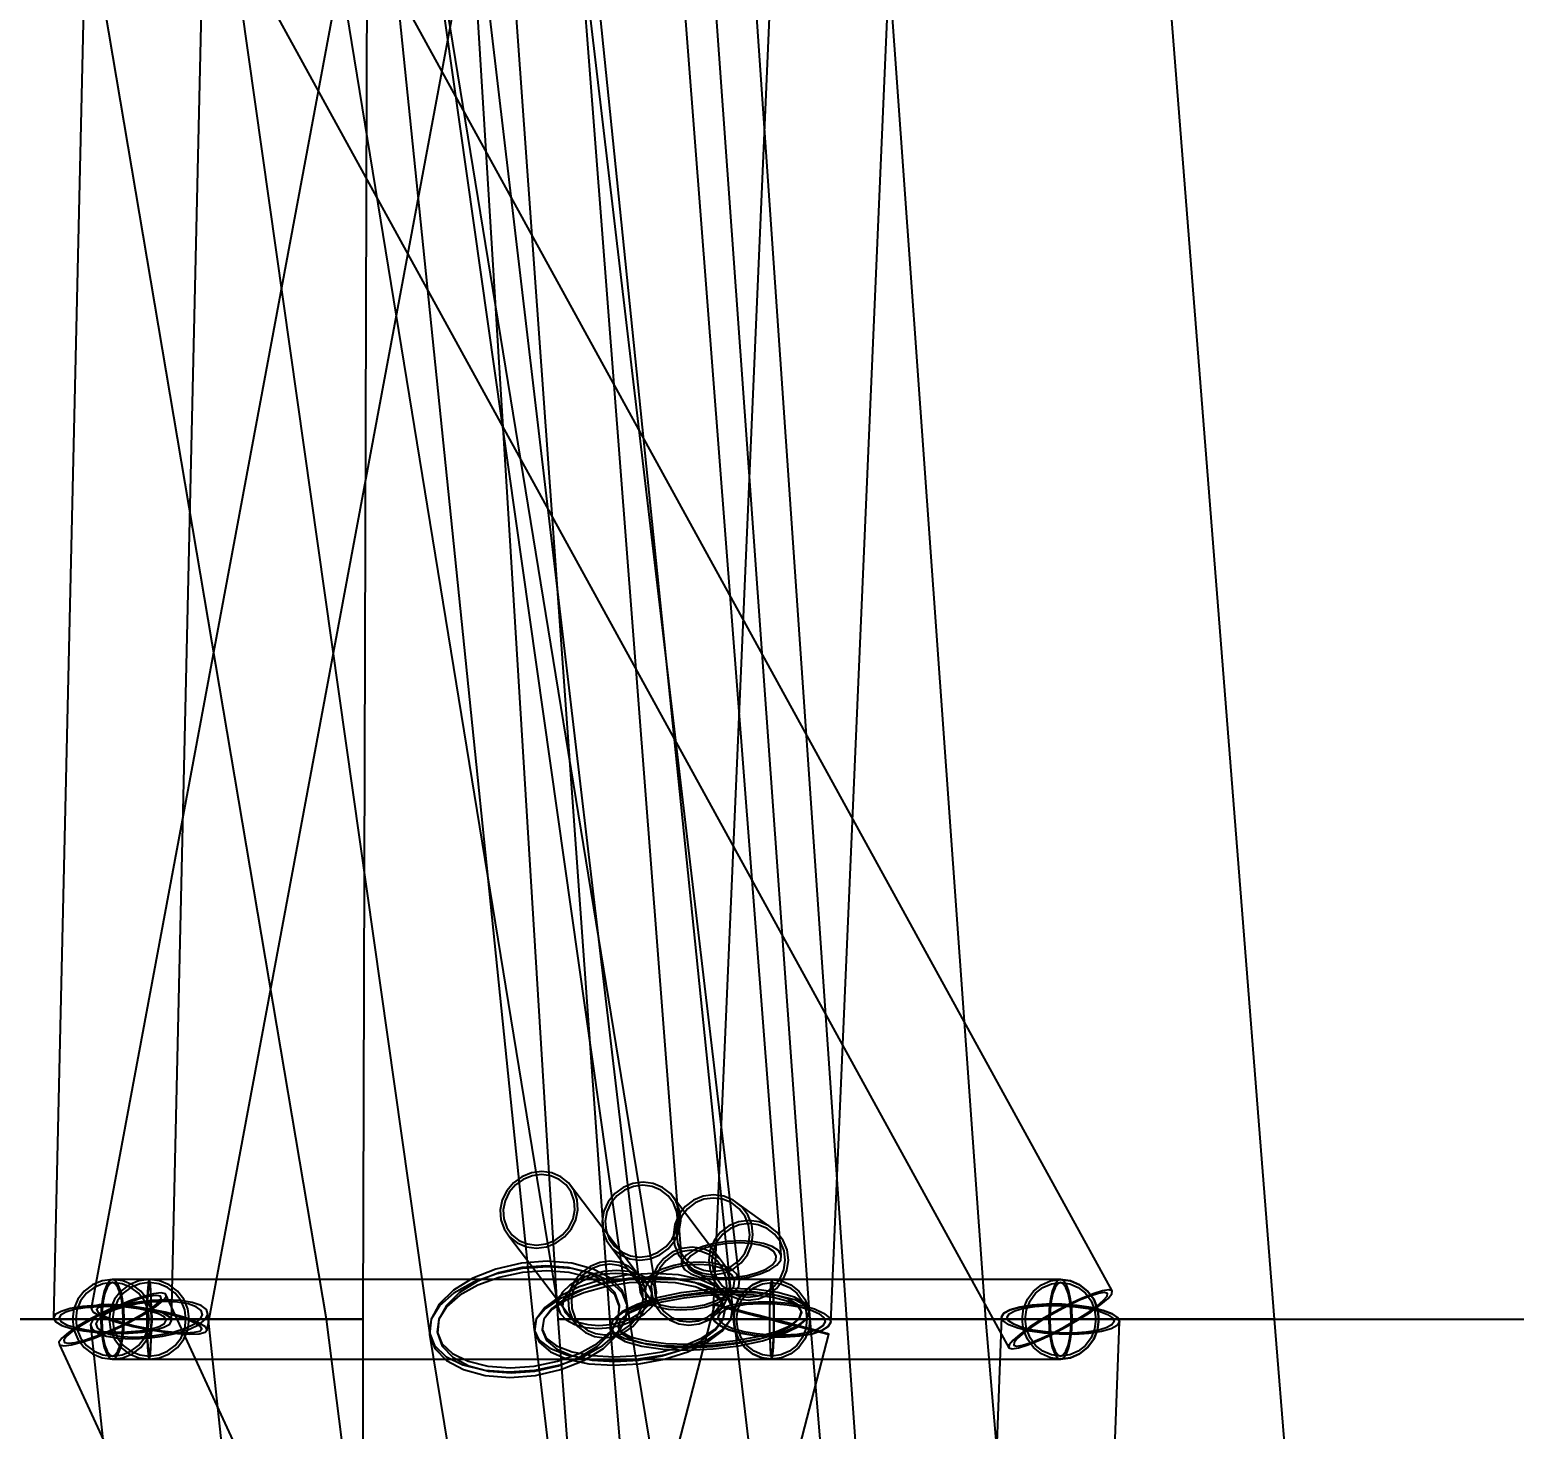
# Model space of a CAD drawing. Header units: millimetres. Extents: x -35150 to 1012618, y -518 to 497000.
# Drawn here: x 996639 to 1004184, y 11941 to 19053 of the extents above; entities that cross this region are included whole.
import ezdxf

# ---------------------------------------------------------------- set-up
doc = ezdxf.new("R2010")
doc.units = ezdxf.units.MM
doc.layers.add('D-STR-DIM', color=7, linetype='Continuous', lineweight=13)
doc.layers.add('D-STR-STRC', color=7, linetype='Continuous', lineweight=25)
doc.styles.add('OpenSansCondensed-Light', font='OpenSansCondensed-Light.ttf')
doc.styles.add('TOWER_UNICODE', font='Arial Unicode.ttf')
doc.dimstyles.new('EZDXF', dxfattribs={"dimtxt": 0.25, "dimasz": 0.175, "dimexe": 0.375, "dimexo": 0.125, "dimgap": 0.1, "dimtad": 1, "dimlfac": 100, "dimzin": 12, "dimdsep": 46, "dimtxsty": 'OpenSansCondensed-Light', "dimblk": 'ARCHTICK', "dimcen": 2.5, "dimazin": 3, "dimtfac": 0.5, "dimtmove": 2, "dimatfit": 3})

# ---------------------------------------------------------------- blocks, each defined once
blk = doc.blocks.new('_ARCHTICK')
at = {"color": 0, "linetype": 'BYBLOCK', "const_width": 0.15}
blk.add_lwpolyline([(-0.5, -0.5), (0.5, 0.5)], dxfattribs=at)

msp = doc.modelspace()

# ---------------------------------------------------------------- linework, layer by layer
at = {"layer": 'D-STR-STRC'}
for points in [[(997213.9, 25486.1), (999322.6, 12562.8), (999335.8, 12527.3), (999365.2, 12496.9), (999408.8, 12473.6), (999463.6, 12458.9), (999526, 12453.9), (999591.6, 12458.9), (999656, 12473.6), (999714.7, 12496.9), (999763.9, 12527.3), (999800.1, 12562.8), (999820.9, 12600.8), (999824.8, 12638.8), (997716.1, 25562.1)], [(998230.1, 25439.6), (999741.9, 12637.5), (999755, 12608.2), (999784.4, 12583.1), (999828, 12563.8), (999883, 12551.6), (999945.5, 12547.5), (1000011.4, 12551.6), (1000076, 12563.8), (1000135, 12583.1), (1000184.5, 12608.2), (1000220.9, 12637.5), (1000241.9, 12669), (1000245.9, 12700.4), (998734.2, 25502.5)], [(998978.8, 25384.8), (999953.3, 12774.5), (999967.9, 12750.8), (999998.6, 12730.4), (1000043.5, 12714.8), (1000099.4, 12704.9), (1000162.6, 12701.6), (1000228.7, 12704.9), (1000293.2, 12714.8), (1000351.7, 12730.4), (1000400.3, 12750.8), (1000435.6, 12774.5), (1000455.3, 12800), (1000457.9, 12825.5), (999483.4, 25435.7)], [(994743.6, 24854.7), (1001615.3, 12354.7), (1001631.5, 12349.5), (1001664.5, 12354.7), (1001712.1, 12369.7), (1001770.9, 12393.6), (1001837, 12424.8), (1001905.9, 12461.1), (1001972.9, 12500), (1002033.3, 12538.9), (1002083.2, 12575.2), (1002119, 12606.4), (1002138.4, 12630.3), (1002140, 12645.3), (995268.4, 25145.3)], [(996897.1, 24931), (998670.1, 12431), (998695.5, 12366.6), (998753.5, 12311.4), (998840.1, 12269), (998949.4, 12242.4), (999074, 12233.3), (999205.3, 12242.4), (999334.5, 12269), (999452.7, 12311.4), (999551.8, 12366.6), (999625.2, 12431), (999667.8, 12500), (999676.7, 12569), (997903.6, 25069)], [(999282.5, 25054.2), (996951.1, 12554.2), (996959.8, 12538.9), (996988.1, 12520.9), (997034, 12501.6), (997094.3, 12482.1), (997164.9, 12463.8), (997241.1, 12448), (997317.6, 12435.7), (997389.3, 12427.9), (997451.2, 12424.9), (997499.1, 12427), (997529.8, 12434.2), (997541.1, 12445.8), (999872.6, 24945.8)], [(997920.4, 24946.3), (999202.6, 12446.3), (999226.4, 12396.3), (999282.9, 12353.4), (999368.4, 12320.4), (999477.1, 12299.7), (999601.4, 12292.6), (999733, 12299.7), (999862.9, 12320.4), (999982.2, 12353.4), (1000082.8, 12396.3), (1000157.9, 12446.3), (1000202.2, 12500), (1000212.9, 12553.7), (998930.6, 25053.7)], [(997045.5, 25005.6), (996759.6, 12505.6), (996770.7, 12486.9), (996801.6, 12469.1), (996850, 12453.4), (996912.6, 12440.9), (996985.3, 12432.4), (997063.1, 12428.5), (997140.6, 12429.5), (997212.5, 12435.3), (997274.1, 12445.5), (997321, 12459.4), (997350.1, 12476.1), (997359.4, 12494.4), (997645.3, 24994.4)], [(998690.2, 24962.7), (999588.6, 12462.7), (999609.2, 12429.9), (999662.9, 12401.8), (999746.1, 12380.5), (999853.1, 12367.3), (999976.6, 12363.1), (1000108.1, 12368.3), (1000238.8, 12382.4), (1000359.7, 12404.6), (1000462.6, 12433.2), (1000540.4, 12466.4), (1000587.9, 12501.9), (1000601.9, 12537.3), (999703.4, 25037.3)], [(1000652, 25014.4), (1000110.3, 12514.4), (1000118.3, 12490.9), (1000146.2, 12468.1), (1000192, 12447.4), (1000252.7, 12430.3), (1000324.1, 12417.9), (1000401.3, 12411.2), (1000479.2, 12410.5), (1000552.3, 12415.9), (1000615.7, 12427), (1000665.1, 12443.1), (1000697.1, 12463.1), (1000709.6, 12485.6), (1001251.2, 24985.6)], [(1001604, 826.4), (999675.5, 12576.4), (999649.1, 12647.6), (999590.2, 12708.7), (999502.9, 12755.6), (999393.2, 12785.1), (999268.5, 12795.1), (999137.3, 12785.1), (999008.5, 12755.6), (998891, 12708.7), (998792.8, 12647.6), (998720.4, 12576.4), (998679, 12500), (998671.2, 12423.6), (1000599.7, 673.6)], [(1001606.9, 810.4), (1000212.2, 12560.4), (1000187.7, 12616.7), (1000130.6, 12665.1), (1000044.6, 12702.2), (999935.7, 12725.5), (999811.3, 12733.5), (999679.8, 12725.5), (999550.2, 12702.2), (999431.3, 12665.1), (999331.3, 12616.7), (999257, 12560.4), (999213.3, 12500), (999203.4, 12439.6), (1000598.1, 689.6)], [(1003097.4, 129.7), (997328.5, 12629.7), (997306.9, 12634.3), (997268.5, 12629.7), (997215.8, 12616.3), (997152.4, 12594.9), (997082.8, 12567.1), (997011.5, 12534.7), (996943.5, 12500), (996883.4, 12465.3), (996835.4, 12432.9), (996802.5, 12405.1), (996787.2, 12383.7), (996790.5, 12370.3), (1002559.4, -129.7)], [(1001578.5, 793.4), (1000601.4, 12543.4), (1000579.7, 12580.9), (1000525.1, 12612.8), (1000441.1, 12637), (1000333.6, 12651.9), (1000209.9, 12656.5), (1000078.3, 12650.4), (999947.9, 12634), (999827.5, 12608.5), (999725.4, 12575.6), (999648.4, 12537.6), (999602, 12497), (999589.1, 12456.6), (1000566.3, 706.6)], [(997461.9, -75.3), (1000700.3, 12424.7), (1000691.7, 12427.7), (1000663.9, 12435.5), (1000618.8, 12447.8), (1000559.5, 12463.6), (1000490, 12481.9), (1000415, 12501.4), (1000339.7, 12520.8), (1000269.1, 12538.8), (1000208.2, 12554.2), (1000161, 12565.9), (1000130.8, 12573.1), (1000119.6, 12575.3), (996881.2, 75.3)], [(998884.1, 25.7), (997544.4, 12525.7), (997536.7, 12549.6), (997509.3, 12570.1), (997463.9, 12585.9), (997403.7, 12595.8), (997332.7, 12599.2), (997255.8, 12595.8), (997178.3, 12585.9), (997105.4, 12570.1), (997042.1, 12549.6), (996992.6, 12525.7), (996960.5, 12500), (996947.8, 12474.3), (998287.5, -25.7)], [(1001714, -12), (1002177.4, 12488), (1002168.8, 12508.1), (1002140.4, 12527.7), (1002094, 12545.4), (1002032.9, 12560), (1001961.3, 12570.5), (1001883.9, 12576.2), (1001806.1, 12576.7), (1001733.2, 12572), (1001670.1, 12562.3), (1001621.2, 12548.5), (1001589.7, 12531.3), (1001577.9, 12512), (1001114.5, 12)]]:
    msp.add_lwpolyline(points, dxfattribs=at)
for points in [[(993981, 25000), (995972, 12500), (998147, 12500), (996031, 25000)], [(996158.6, 12500), (998333.6, 12500), (998370.4, 25000), (996320.4, 25000)], [(998552.5, 25000), (999322.5, 12500), (1001497.5, 12500), (1000602.5, 25000)], [(999926.6, 25000), (1000790.1, 12500), (1002965.1, 12500), (1001976.6, 25000)], [(999029.6, 13056.2), (999032.8, 13005.9), (999049.3, 12959), (999077.8, 12918.8), (999424.2, 12463.3), (999462.9, 12432.4), (999509.2, 12413), (999559.9, 12406.4), (999611.6, 12413), (999660.6, 12432.4), (999703.7, 12463.3), (999738, 12503.6), (999761, 12550.5), (999771.3, 12600.8), (999768.1, 12651.1), (999751.7, 12698), (999723.1, 12738.2), (999376.8, 13193.7), (999338, 13224.6), (999291.7, 13244), (999241, 13250.6), (999189.4, 13244), (999140.3, 13224.6), (999097.2, 13193.7), (999062.9, 13153.4), (999039.9, 13106.5)], [(999029.6, 13056.2), (999032.8, 13005.9), (999049.3, 12959), (999077.8, 12918.8), (999116.6, 12887.9), (999162.9, 12868.4), (999213.6, 12861.8), (999265.3, 12868.4), (999314.3, 12887.9), (999357.4, 12918.8), (999391.7, 12959), (999414.7, 13005.9), (999425, 13056.2), (999421.8, 13106.5), (999405.3, 13153.4), (999376.8, 13193.7), (999338, 13224.6), (999291.7, 13244), (999241, 13250.6), (999189.4, 13244), (999140.3, 13224.6), (999097.2, 13193.7), (999062.9, 13153.4), (999039.9, 13106.5)], [(999045.2, 13056.2), (999048.1, 13009.9), (999063.3, 12966.7), (999089.6, 12929.6), (999125.3, 12901.1), (999168, 12883.2), (999214.7, 12877.1), (999262.3, 12883.2), (999307.5, 12901.1), (999347.2, 12929.6), (999378.7, 12966.7), (999400, 13009.9), (999409.4, 13056.2), (999406.5, 13102.6), (999391.3, 13145.8), (999365, 13182.9), (999329.3, 13211.3), (999286.6, 13229.2), (999239.9, 13235.3), (999192.3, 13229.2), (999147.2, 13211.3), (999107.4, 13182.9), (999075.9, 13145.8), (999054.6, 13102.6)], [(999547.5, 12998.8), (999552.2, 12947.6), (999570.2, 12899.8), (999600.3, 12858.8), (999849.7, 12529.1), (999889.9, 12497.6), (999937.3, 12477.9), (999988.8, 12471.1), (1000040.8, 12477.9), (1000089.9, 12497.6), (1000132.6, 12529.1), (1000166.1, 12570.1), (1000188, 12617.8), (1000196.9, 12669), (1000192.2, 12720.3), (1000174.2, 12768), (1000144.1, 12809), (999894.7, 13138.7), (999854.6, 13170.2), (999807.1, 13190), (999755.6, 13196.7), (999703.6, 13190), (999654.5, 13170.2), (999611.8, 13138.7), (999578.3, 13097.7), (999556.4, 13050)], [(999547.5, 12998.8), (999552.2, 12947.6), (999570.2, 12899.8), (999600.3, 12858.8), (999640.5, 12827.4), (999687.9, 12807.6), (999739.4, 12800.9), (999791.4, 12807.6), (999840.5, 12827.4), (999883.2, 12858.8), (999916.7, 12899.8), (999938.6, 12947.6), (999947.5, 12998.8), (999942.8, 13050), (999924.8, 13097.7), (999894.7, 13138.7), (999854.6, 13170.2), (999807.1, 13190), (999755.6, 13196.7), (999703.6, 13190), (999654.5, 13170.2), (999611.8, 13138.7), (999578.3, 13097.7), (999556.4, 13050)], [(999563.2, 12998.8), (999567.6, 12951.6), (999584.2, 12907.6), (999611.9, 12869.9), (999648.9, 12840.9), (999692.6, 12822.7), (999740, 12816.5), (999788, 12822.7), (999833.2, 12840.9), (999872.5, 12869.9), (999903.4, 12907.6), (999923.6, 12951.6), (999931.8, 12998.8), (999927.4, 13046), (999910.8, 13090), (999883.1, 13127.7), (999846.1, 13156.7), (999802.4, 13174.9), (999755, 13181.1), (999707, 13174.9), (999661.8, 13156.7), (999622.5, 13127.7), (999591.7, 13090), (999571.5, 13046)], [(999909.9, 12929.6), (999916.5, 12877.1), (999936.3, 12828.2), (999968.2, 12786.3), (1000009.8, 12754), (1000189.8, 12624.5), (1000238.4, 12604.2), (1000290.7, 12597.3), (1000343.1, 12604.2), (1000392, 12624.5), (1000434.1, 12656.7), (1000466.5, 12698.7), (1000487.1, 12747.5), (1000494.3, 12800), (1000487.8, 12852.5), (1000467.9, 12901.3), (1000436.1, 12943.3), (1000394.4, 12975.5), (1000214.5, 13105.1), (1000165.9, 13125.4), (1000113.6, 13132.3), (1000061.2, 13125.4), (1000012.3, 13105.1), (999970.2, 13072.9), (999937.7, 13030.9), (999917.2, 12982.1)], [(999909.9, 12929.6), (999916.5, 12877.1), (999936.3, 12828.2), (999968.2, 12786.3), (1000009.8, 12754), (1000058.5, 12733.8), (1000110.8, 12726.9), (1000163.2, 12733.8), (1000212.1, 12754), (1000254.2, 12786.3), (1000286.6, 12828.2), (1000307.1, 12877.1), (1000314.4, 12929.6), (1000307.9, 12982.1), (1000288, 13030.9), (1000256.2, 13072.9), (1000214.5, 13105.1), (1000165.9, 13125.4), (1000113.6, 13132.3), (1000061.2, 13125.4), (1000012.3, 13105.1), (999970.2, 13072.9), (999937.7, 13030.9), (999917.2, 12982.1)], [(999925.9, 12929.6), (999931.9, 12881.3), (999950.2, 12836.2), (999979.5, 12797.5), (1000017.9, 12767.9), (1000062.7, 12749.2), (1000110.9, 12742.9), (1000159.1, 12749.2), (1000204.2, 12767.9), (1000243, 12797.5), (1000272.9, 12836.2), (1000291.8, 12881.3), (1000298.5, 12929.6), (1000292.5, 12977.9), (1000274.2, 13023), (1000244.8, 13061.6), (1000206.4, 13091.3), (1000161.6, 13110), (1000113.5, 13116.3), (1000065.2, 13110), (1000020.1, 13091.3), (999981.3, 13061.6), (999951.5, 13023), (999932.5, 12977.9)], [(1000089.9, 12800), (1000096.4, 12747.5), (1000116.2, 12698.7), (1000148.1, 12656.7), (1000189.8, 12624.5), (1000238.4, 12604.2), (1000290.7, 12597.3), (1000343.1, 12604.2), (1000392, 12624.5), (1000434.1, 12656.7), (1000466.5, 12698.7), (1000487.1, 12747.5), (1000494.3, 12800), (1000487.8, 12852.5), (1000467.9, 12901.3), (1000436.1, 12943.3), (1000394.4, 12975.5), (1000345.8, 12995.8), (1000293.5, 13002.7), (1000241.1, 12995.8), (1000192.2, 12975.5), (1000150.1, 12943.3), (1000117.6, 12901.3), (1000097.1, 12852.5)], [(1000105.8, 12800), (1000111.8, 12751.7), (1000130.1, 12706.6), (1000159.4, 12668), (1000197.8, 12638.3), (1000242.6, 12619.6), (1000290.8, 12613.3), (1000339.1, 12619.6), (1000384.1, 12638.3), (1000422.9, 12668), (1000452.8, 12706.6), (1000471.7, 12751.7), (1000478.4, 12800), (1000472.4, 12848.3), (1000454.1, 12893.4), (1000424.7, 12932), (1000386.3, 12961.7), (1000341.5, 12980.4), (1000293.4, 12986.7), (1000245.1, 12980.4), (1000200, 12961.7), (1000161.2, 12932), (1000131.4, 12893.4), (1000112.5, 12848.3)], [(999796.9, 12669), (999801.6, 12617.8), (999819.6, 12570.1), (999849.7, 12529.1), (999889.9, 12497.6), (999937.3, 12477.9), (999988.8, 12471.1), (1000040.8, 12477.9), (1000089.9, 12497.6), (1000132.6, 12529.1), (1000166.1, 12570.1), (1000188, 12617.8), (1000196.9, 12669), (1000192.2, 12720.3), (1000174.2, 12768), (1000144.1, 12809), (1000104, 12840.4), (1000056.5, 12860.2), (1000005, 12866.9), (999953, 12860.2), (999903.9, 12840.4), (999861.2, 12809), (999827.7, 12768), (999805.8, 12720.3)], [(999812.6, 12669), (999817, 12621.9), (999833.6, 12577.9), (999861.3, 12540.1), (999898.3, 12511.1), (999942, 12492.9), (999989.4, 12486.7), (1000037.4, 12492.9), (1000082.6, 12511.1), (1000121.9, 12540.1), (1000152.8, 12577.9), (1000173, 12621.9), (1000181.2, 12669), (1000176.8, 12716.2), (1000160.2, 12760.2), (1000132.5, 12798), (1000095.5, 12826.9), (1000051.8, 12845.2), (1000004.4, 12851.4), (999956.4, 12845.2), (999911.2, 12826.9), (999871.9, 12798), (999841.1, 12760.2), (999820.9, 12716.2)], [(999956, 12800), (999953.3, 12774.5), (999967.9, 12750.8), (999998.6, 12730.4), (1000043.5, 12714.8), (1000099.4, 12704.9), (1000162.6, 12701.6), (1000228.7, 12704.9), (1000293.2, 12714.8), (1000351.7, 12730.4), (1000400.3, 12750.8), (1000435.6, 12774.5), (1000455.3, 12800), (1000457.9, 12825.5), (1000443.4, 12849.2), (1000412.6, 12869.6), (1000367.8, 12885.2), (1000311.8, 12895.1), (1000248.7, 12898.4), (1000182.6, 12895.1), (1000118.1, 12885.2), (1000059.5, 12869.6), (1000010.9, 12849.2), (999975.6, 12825.5)], [(999980.5, 12800), (999978.2, 12777), (999991.3, 12755.6), (1000019, 12737.3), (1000059.5, 12723.2), (1000109.9, 12714.3), (1000166.8, 12711.3), (1000226.4, 12714.3), (1000284.6, 12723.2), (1000337.3, 12737.3), (1000381.2, 12755.6), (1000413, 12777), (1000430.7, 12800), (1000433.1, 12823), (1000420, 12844.4), (1000392.2, 12862.7), (1000351.8, 12876.8), (1000301.4, 12885.7), (1000244.5, 12888.7), (1000184.9, 12885.7), (1000126.7, 12876.8), (1000073.9, 12862.7), (1000030.1, 12844.4), (999998.3, 12823)], [(998679, 12500), (998670.1, 12431), (998695.5, 12366.6), (998753.5, 12311.4), (998840.1, 12269), (998949.4, 12242.4), (999074, 12233.3), (999205.3, 12242.4), (999334.5, 12269), (999452.7, 12311.4), (999551.8, 12366.6), (999625.2, 12431), (999667.8, 12500), (999676.7, 12569), (999651.2, 12633.4), (999593.3, 12688.6), (999506.7, 12731), (999397.4, 12757.6), (999272.8, 12766.7), (999141.4, 12757.6), (999012.3, 12731), (998894.1, 12688.6), (998794.9, 12633.4), (998721.6, 12569)], [(998679, 12500), (998671.2, 12423.6), (998697.7, 12352.4), (998756.6, 12291.3), (998843.9, 12244.4), (998953.6, 12214.9), (999078.3, 12204.9), (999209.5, 12214.9), (999338.2, 12244.4), (999455.7, 12291.3), (999554, 12352.4), (999626.3, 12423.6), (999667.8, 12500), (999675.5, 12576.4), (999649.1, 12647.6), (999590.2, 12708.7), (999502.9, 12755.6), (999393.2, 12785.1), (999268.5, 12795.1), (999137.3, 12785.1), (999008.5, 12755.6), (998891, 12708.7), (998792.8, 12647.6), (998720.4, 12576.4)], [(998717.9, 12500), (998710.8, 12429.6), (998735.2, 12364), (998789.4, 12307.7), (998869.8, 12264.5), (998970.9, 12237.4), (999085.8, 12228.1), (999206.7, 12237.4), (999325.3, 12264.5), (999433.5, 12307.7), (999524, 12364), (999590.7, 12429.6), (999628.8, 12500), (999636, 12570.4), (999611.6, 12636), (999557.4, 12692.3), (999477, 12735.5), (999375.9, 12762.6), (999261, 12771.9), (999140.1, 12762.6), (999021.5, 12735.5), (998913.3, 12692.3), (998822.7, 12636), (998756.1, 12570.4)], [(999375.9, 12600.8), (999379.1, 12550.5), (999395.6, 12503.6), (999424.2, 12463.3), (999462.9, 12432.4), (999509.2, 12413), (999559.9, 12406.4), (999611.6, 12413), (999660.6, 12432.4), (999703.7, 12463.3), (999738, 12503.6), (999761, 12550.5), (999771.3, 12600.8), (999768.1, 12651.1), (999751.7, 12698), (999723.1, 12738.2), (999684.3, 12769.1), (999638, 12788.6), (999587.3, 12795.2), (999535.7, 12788.6), (999486.6, 12769.1), (999443.5, 12738.2), (999409.3, 12698), (999386.2, 12651.1)], [(999391.5, 12600.8), (999394.4, 12554.4), (999409.6, 12511.2), (999435.9, 12474.1), (999471.6, 12445.7), (999514.3, 12427.8), (999561, 12421.7), (999608.6, 12427.8), (999653.8, 12445.7), (999693.5, 12474.1), (999725, 12511.2), (999746.3, 12554.4), (999755.7, 12600.8), (999752.8, 12647.1), (999737.6, 12690.3), (999711.3, 12727.4), (999675.6, 12755.9), (999632.9, 12773.8), (999586.2, 12779.9), (999538.7, 12773.8), (999493.5, 12755.9), (999453.7, 12727.4), (999422.2, 12690.3), (999401, 12647.1)], [(999746, 12669), (999741.9, 12637.5), (999755, 12608.2), (999784.4, 12583.1), (999828, 12563.8), (999883, 12551.6), (999945.5, 12547.5), (1000011.4, 12551.6), (1000076, 12563.8), (1000135, 12583.1), (1000184.5, 12608.2), (1000220.9, 12637.5), (1000241.9, 12669), (1000245.9, 12700.4), (1000232.8, 12729.7), (1000203.4, 12754.9), (1000159.8, 12774.2), (1000104.8, 12786.3), (1000042.3, 12790.4), (999976.5, 12786.3), (999911.8, 12774.2), (999852.8, 12754.9), (999803.4, 12729.7), (999766.9, 12700.4)], [(999770.4, 12669), (999766.7, 12640.6), (999778.5, 12614.2), (999805, 12591.5), (999844.4, 12574.1), (999893.9, 12563.2), (999950.3, 12559.5), (1000009.6, 12563.2), (1000067.9, 12574.1), (1000121.1, 12591.5), (1000165.7, 12614.2), (1000198.6, 12640.6), (1000217.5, 12669), (1000221.1, 12697.3), (1000209.3, 12723.7), (1000182.8, 12746.4), (1000143.5, 12763.8), (1000093.9, 12774.8), (1000037.5, 12778.5), (999978.2, 12774.8), (999919.9, 12763.8), (999866.7, 12746.4), (999822.1, 12723.7), (999789.3, 12697.3)], [(996856.7, 12500), (996863.6, 12447.4), (996883.8, 12398.4), (996916.1, 12356.3), (996958.1, 12324), (997007, 12303.7), (997059.5, 12296.8), (997246.1, 12296.8), (997298.6, 12303.7), (997347.5, 12324), (997389.5, 12356.3), (997421.8, 12398.4), (997442, 12447.4), (997448.9, 12500), (997442, 12552.6), (997421.8, 12601.6), (997389.5, 12643.7), (997347.5, 12676), (997298.6, 12696.3), (997246.1, 12703.2), (997059.5, 12703.2), (997007, 12696.3), (996958.1, 12676), (996916.1, 12643.7), (996883.8, 12601.6), (996863.6, 12552.6)], [(996856.7, 12500), (996863.6, 12447.4), (996883.8, 12398.4), (996916.1, 12356.3), (996958.1, 12324), (997007, 12303.7), (997059.5, 12296.8), (997112, 12303.7), (997160.9, 12324), (997202.9, 12356.3), (997235.2, 12398.4), (997255.4, 12447.4), (997262.4, 12500), (997255.4, 12552.6), (997235.2, 12601.6), (997202.9, 12643.7), (997160.9, 12676), (997112, 12696.3), (997059.5, 12703.2), (997007, 12696.3), (996958.1, 12676), (996916.1, 12643.7), (996883.8, 12601.6), (996863.6, 12552.6)], [(996872.6, 12500), (996879, 12451.5), (996897.7, 12406.4), (996927.4, 12367.6), (996966.1, 12337.9), (997011.1, 12319.2), (997059.5, 12312.8), (997107.9, 12319.2), (997152.9, 12337.9), (997191.7, 12367.6), (997221.4, 12406.4), (997240, 12451.5), (997246.4, 12500), (997240, 12548.5), (997221.4, 12593.6), (997191.7, 12632.4), (997152.9, 12662.1), (997107.9, 12680.8), (997059.5, 12687.2), (997011.1, 12680.8), (996966.1, 12662.1), (996927.4, 12632.4), (996897.7, 12593.6), (996879, 12548.5)], [(997000.3, 12500), (997002.3, 12447.4), (997008.2, 12398.4), (997017.6, 12356.3), (997029.9, 12324), (997044.2, 12303.7), (997059.5, 12296.8), (1001877.6, 12296.8), (1001893, 12303.7), (1001907.2, 12324), (1001919.5, 12356.3), (1001928.9, 12398.4), (1001934.8, 12447.4), (1001936.8, 12500), (1001934.8, 12552.6), (1001928.9, 12601.6), (1001919.5, 12643.7), (1001907.2, 12676), (1001893, 12696.3), (1001877.6, 12703.2), (997059.5, 12703.2), (997044.2, 12696.3), (997029.9, 12676), (997017.6, 12643.7), (997008.2, 12601.6), (997002.3, 12552.6)], [(997000.3, 12500), (997002.3, 12447.4), (997008.2, 12398.4), (997017.6, 12356.3), (997029.9, 12324), (997044.2, 12303.7), (997059.5, 12296.8), (997074.8, 12303.7), (997089.1, 12324), (997101.4, 12356.3), (997110.8, 12398.4), (997116.7, 12447.4), (997118.7, 12500), (997116.7, 12552.6), (997110.8, 12601.6), (997101.4, 12643.7), (997089.1, 12676), (997074.8, 12696.3), (997059.5, 12703.2), (997044.2, 12696.3), (997029.9, 12676), (997017.6, 12643.7), (997008.2, 12601.6), (997002.3, 12552.6)], [(997005, 12500), (997006.8, 12451.5), (997012.3, 12406.4), (997020.9, 12367.6), (997032.2, 12337.9), (997045.4, 12319.2), (997059.5, 12312.8), (997073.6, 12319.2), (997086.8, 12337.9), (997098.1, 12367.6), (997106.8, 12406.4), (997112.2, 12451.5), (997114.1, 12500), (997112.2, 12548.5), (997106.8, 12593.6), (997098.1, 12632.4), (997086.8, 12662.1), (997073.6, 12680.8), (997059.5, 12687.2), (997045.4, 12680.8), (997032.2, 12662.1), (997020.9, 12632.4), (997012.3, 12593.6), (997006.8, 12548.5)], [(997043.2, 12500), (997050.1, 12447.4), (997070.4, 12398.4), (997102.6, 12356.3), (997144.7, 12324), (997193.6, 12303.7), (997246.1, 12296.8), (997298.6, 12303.7), (997347.5, 12324), (997389.5, 12356.3), (997421.8, 12398.4), (997442, 12447.4), (997448.9, 12500), (997442, 12552.6), (997421.8, 12601.6), (997389.5, 12643.7), (997347.5, 12676), (997298.6, 12696.3), (997246.1, 12703.2), (997193.6, 12696.3), (997144.7, 12676), (997102.6, 12643.7), (997070.4, 12601.6), (997050.1, 12552.6)], [(997059.2, 12500), (997065.6, 12451.5), (997084.2, 12406.4), (997113.9, 12367.6), (997152.6, 12337.9), (997197.7, 12319.2), (997246.1, 12312.8), (997294.4, 12319.2), (997339.5, 12337.9), (997378.2, 12367.6), (997407.9, 12406.4), (997426.6, 12451.5), (997433, 12500), (997426.6, 12548.5), (997407.9, 12593.6), (997378.2, 12632.4), (997339.5, 12662.1), (997294.4, 12680.8), (997246.1, 12687.2), (997197.7, 12680.8), (997152.6, 12662.1), (997113.9, 12632.4), (997084.2, 12593.6), (997065.6, 12548.5)], [(997234.1, 12500), (997234.5, 12447.4), (997235.7, 12398.4), (997237.6, 12356.3), (997240.1, 12324), (997243, 12303.7), (997246.1, 12296.8), (1000410, 12296.8), (1000413.1, 12303.7), (1000415.9, 12324), (1000418.4, 12356.3), (1000420.3, 12398.4), (1000421.5, 12447.4), (1000421.9, 12500), (1000421.5, 12552.6), (1000420.3, 12601.6), (1000418.4, 12643.7), (1000415.9, 12676), (1000413.1, 12696.3), (1000410, 12703.2), (997246.1, 12703.2), (997243, 12696.3), (997240.1, 12676), (997237.6, 12643.7), (997235.7, 12601.6), (997234.5, 12552.6)], [(997234.1, 12500), (997234.5, 12447.4), (997235.7, 12398.4), (997237.6, 12356.3), (997240.1, 12324), (997243, 12303.7), (997246.1, 12296.8), (997249.2, 12303.7), (997252.1, 12324), (997254.5, 12356.3), (997256.4, 12398.4), (997257.6, 12447.4), (997258, 12500), (997257.6, 12552.6), (997256.4, 12601.6), (997254.5, 12643.7), (997252.1, 12676), (997249.2, 12696.3), (997246.1, 12703.2), (997243, 12696.3), (997240.1, 12676), (997237.6, 12643.7), (997235.7, 12601.6), (997234.5, 12552.6)], [(997235.1, 12500), (997235.4, 12451.5), (997236.5, 12406.4), (997238.3, 12367.6), (997240.6, 12337.9), (997243.2, 12319.2), (997246.1, 12312.8), (997248.9, 12319.2), (997251.6, 12337.9), (997253.9, 12367.6), (997255.6, 12406.4), (997256.7, 12451.5), (997257.1, 12500), (997256.7, 12548.5), (997255.6, 12593.6), (997253.9, 12632.4), (997251.6, 12662.1), (997248.9, 12680.8), (997246.1, 12687.2), (997243.2, 12680.8), (997240.6, 12662.1), (997238.3, 12632.4), (997236.5, 12593.6), (997235.4, 12548.5)], [(998717.9, 12500), (998709.7, 12436.4), (998733.2, 12377.1), (998786.6, 12326.3), (998866.3, 12287.2), (998967, 12262.7), (999081.8, 12254.3), (999202.8, 12262.7), (999321.8, 12287.2), (999430.7, 12326.3), (999522, 12377.1), (999589.6, 12436.4), (999628.8, 12500), (999637, 12563.6), (999613.6, 12622.9), (999560.2, 12673.7), (999480.4, 12712.8), (999379.7, 12737.3), (999265, 12745.7), (999144, 12737.3), (999025, 12712.8), (998916.1, 12673.7), (998824.7, 12622.9), (998757.1, 12563.6)], [(999213.3, 12500), (999202.6, 12446.3), (999226.4, 12396.3), (999282.9, 12353.4), (999368.4, 12320.4), (999477.1, 12299.7), (999601.4, 12292.6), (999733, 12299.7), (999862.9, 12320.4), (999982.2, 12353.4), (1000082.8, 12396.3), (1000157.9, 12446.3), (1000202.2, 12500), (1000212.9, 12553.7), (1000189.2, 12603.7), (1000132.6, 12646.6), (1000047.1, 12679.6), (999938.5, 12700.3), (999814.2, 12707.4), (999682.6, 12700.3), (999552.7, 12679.6), (999433.4, 12646.6), (999332.8, 12603.7), (999257.7, 12553.7)], [(999213.3, 12500), (999203.4, 12439.6), (999227.8, 12383.3), (999285, 12334.9), (999370.9, 12297.8), (999479.8, 12274.5), (999604.3, 12266.5), (999735.8, 12274.5), (999865.4, 12297.8), (999984.2, 12334.9), (1000084.2, 12383.3), (1000158.6, 12439.6), (1000202.2, 12500), (1000212.2, 12560.4), (1000187.7, 12616.7), (1000130.6, 12665.1), (1000044.6, 12702.2), (999935.7, 12725.5), (999811.3, 12733.5), (999679.8, 12725.5), (999550.2, 12702.2), (999431.3, 12665.1), (999331.3, 12616.7), (999257, 12560.4)], [(999252.3, 12500), (999242.4, 12450.5), (999264.3, 12404.5), (999316.4, 12364.9), (999395.2, 12334.5), (999495.2, 12315.4), (999609.8, 12308.9), (999731, 12315.4), (999850.7, 12334.5), (999960.6, 12364.9), (1000053.3, 12404.5), (1000122.4, 12450.5), (1000163.3, 12500), (1000173.1, 12549.4), (1000151.3, 12595.5), (1000099.2, 12635.1), (1000020.4, 12665.5), (999920.3, 12684.6), (999805.8, 12691.1), (999684.5, 12684.6), (999564.9, 12665.5), (999455, 12635.1), (999362.3, 12595.5), (999293.1, 12549.4)], [(999252.3, 12500), (999243.1, 12444.3), (999265.6, 12392.5), (999318.3, 12347.9), (999397.5, 12313.7), (999497.8, 12292.2), (999612.4, 12284.9), (999733.6, 12292.2), (999853, 12313.7), (999962.5, 12347.9), (1000054.6, 12392.5), (1000123.1, 12444.3), (1000163.3, 12500), (1000172.5, 12555.7), (1000149.9, 12607.5), (1000097.3, 12652.1), (1000018.1, 12686.3), (999917.8, 12707.8), (999803.1, 12715.1), (999682, 12707.8), (999562.6, 12686.3), (999453.1, 12652.1), (999361, 12607.5), (999292.5, 12555.7)], [(999326.5, 12600.8), (999322.6, 12562.8), (999335.8, 12527.3), (999365.2, 12496.9), (999408.8, 12473.6), (999463.6, 12458.9), (999526, 12453.9), (999591.6, 12458.9), (999656, 12473.6), (999714.7, 12496.9), (999763.9, 12527.3), (999800.1, 12562.8), (999820.9, 12600.8), (999824.8, 12638.8), (999811.6, 12674.2), (999782.2, 12704.6), (999738.6, 12728), (999683.7, 12742.7), (999621.4, 12747.7), (999555.8, 12742.7), (999491.4, 12728), (999432.6, 12704.6), (999383.5, 12674.2), (999347.3, 12638.8)], [(999350.8, 12600.8), (999347.3, 12566.5), (999359.2, 12534.6), (999385.7, 12507.1), (999425, 12486.1), (999474.5, 12472.9), (999530.7, 12468.3), (999589.8, 12472.9), (999647.9, 12486.1), (999700.8, 12507.1), (999745.2, 12534.6), (999777.8, 12566.5), (999796.5, 12600.8), (999800.1, 12635), (999788.2, 12667), (999761.7, 12694.4), (999722.3, 12715.5), (999672.9, 12728.7), (999616.7, 12733.2), (999557.5, 12728.7), (999499.5, 12715.5), (999446.5, 12694.4), (999402.2, 12667), (999369.6, 12635)], [(1000215.6, 12500), (1000222.2, 12447.4), (1000241.6, 12398.4), (1000272.5, 12356.3), (1000312.8, 12324), (1000359.6, 12303.7), (1000410, 12296.8), (1001877.6, 12296.8), (1001927.9, 12303.7), (1001974.8, 12324), (1002015.1, 12356.3), (1002046, 12398.4), (1002065.4, 12447.4), (1002072, 12500), (1002065.4, 12552.6), (1002046, 12601.6), (1002015.1, 12643.7), (1001974.8, 12676), (1001927.9, 12696.3), (1001877.6, 12703.2), (1000410, 12703.2), (1000359.6, 12696.3), (1000312.8, 12676), (1000272.5, 12643.7), (1000241.6, 12601.6), (1000222.2, 12552.6)], [(1000604.3, 12500), (1000597.7, 12447.4), (1000578.3, 12398.4), (1000547.4, 12356.3), (1000507.1, 12324), (1000460.3, 12303.7), (1000410, 12296.8), (1000359.6, 12303.7), (1000312.8, 12324), (1000272.5, 12356.3), (1000241.6, 12398.4), (1000222.2, 12447.4), (1000215.6, 12500), (1000222.2, 12552.6), (1000241.6, 12601.6), (1000272.5, 12643.7), (1000312.8, 12676), (1000359.6, 12696.3), (1000410, 12703.2), (1000460.3, 12696.3), (1000507.1, 12676), (1000547.4, 12643.7), (1000578.3, 12601.6), (1000597.7, 12552.6)], [(1000589, 12500), (1000582.9, 12451.5), (1000565, 12406.4), (1000536.6, 12367.6), (1000499.5, 12337.9), (1000456.3, 12319.2), (1000410, 12312.8), (1000363.6, 12319.2), (1000320.4, 12337.9), (1000283.3, 12367.6), (1000254.9, 12406.4), (1000237, 12451.5), (1000230.9, 12500), (1000237, 12548.5), (1000254.9, 12593.6), (1000283.3, 12632.4), (1000320.4, 12662.1), (1000363.6, 12680.8), (1000410, 12687.2), (1000456.3, 12680.8), (1000499.5, 12662.1), (1000536.6, 12632.4), (1000565, 12593.6), (1000582.9, 12548.5)], [(1000398, 12500), (1000398.4, 12447.4), (1000399.6, 12398.4), (1000401.5, 12356.3), (1000404, 12324), (1000406.9, 12303.7), (1000410, 12296.8), (1000413.1, 12303.7), (1000415.9, 12324), (1000418.4, 12356.3), (1000420.3, 12398.4), (1000421.5, 12447.4), (1000421.9, 12500), (1000421.5, 12552.6), (1000420.3, 12601.6), (1000418.4, 12643.7), (1000415.9, 12676), (1000413.1, 12696.3), (1000410, 12703.2), (1000406.9, 12696.3), (1000404, 12676), (1000401.5, 12643.7), (1000399.6, 12601.6), (1000398.4, 12552.6)], [(1000398.9, 12500), (1000399.3, 12451.5), (1000400.4, 12406.4), (1000402.2, 12367.6), (1000404.4, 12337.9), (1000407.1, 12319.2), (1000410, 12312.8), (1000412.8, 12319.2), (1000415.5, 12337.9), (1000417.7, 12367.6), (1000419.5, 12406.4), (1000420.6, 12451.5), (1000421, 12500), (1000420.6, 12548.5), (1000419.5, 12593.6), (1000417.7, 12632.4), (1000415.5, 12662.1), (1000412.8, 12680.8), (1000410, 12687.2), (1000407.1, 12680.8), (1000404.4, 12662.1), (1000402.2, 12632.4), (1000400.4, 12593.6), (1000399.3, 12548.5)], [(1002072, 12500), (1002065.4, 12447.4), (1002046, 12398.4), (1002015.1, 12356.3), (1001974.8, 12324), (1001927.9, 12303.7), (1001877.6, 12296.8), (1001827.3, 12303.7), (1001780.4, 12324), (1001740.2, 12356.3), (1001709.3, 12398.4), (1001689.9, 12447.4), (1001683.2, 12500), (1001689.9, 12552.6), (1001709.3, 12601.6), (1001740.2, 12643.7), (1001780.4, 12676), (1001827.3, 12696.3), (1001877.6, 12703.2), (1001927.9, 12696.3), (1001974.8, 12676), (1002015.1, 12643.7), (1002046, 12601.6), (1002065.4, 12552.6)], [(1002056.7, 12500), (1002050.6, 12451.5), (1002032.7, 12406.4), (1002004.3, 12367.6), (1001967.2, 12337.9), (1001924, 12319.2), (1001877.6, 12312.8), (1001831.3, 12319.2), (1001788.1, 12337.9), (1001751, 12367.6), (1001722.5, 12406.4), (1001704.7, 12451.5), (1001698.6, 12500), (1001704.7, 12548.5), (1001722.5, 12593.6), (1001751, 12632.4), (1001788.1, 12662.1), (1001831.3, 12680.8), (1001877.6, 12687.2), (1001924, 12680.8), (1001967.2, 12662.1), (1002004.3, 12632.4), (1002032.7, 12593.6), (1002050.6, 12548.5)], [(1001818.4, 12500), (1001820.4, 12447.4), (1001826.4, 12398.4), (1001835.8, 12356.3), (1001848, 12324), (1001862.3, 12303.7), (1001877.6, 12296.8), (1001893, 12303.7), (1001907.2, 12324), (1001919.5, 12356.3), (1001928.9, 12398.4), (1001934.8, 12447.4), (1001936.8, 12500), (1001934.8, 12552.6), (1001928.9, 12601.6), (1001919.5, 12643.7), (1001907.2, 12676), (1001893, 12696.3), (1001877.6, 12703.2), (1001862.3, 12696.3), (1001848, 12676), (1001835.8, 12643.7), (1001826.4, 12601.6), (1001820.4, 12552.6)], [(1001823.1, 12500), (1001824.9, 12451.5), (1001830.4, 12406.4), (1001839.1, 12367.6), (1001850.4, 12337.9), (1001863.5, 12319.2), (1001877.6, 12312.8), (1001891.7, 12319.2), (1001904.9, 12337.9), (1001916.2, 12367.6), (1001924.9, 12406.4), (1001930.3, 12451.5), (1001932.2, 12500), (1001930.3, 12548.5), (1001924.9, 12593.6), (1001916.2, 12632.4), (1001904.9, 12662.1), (1001891.7, 12680.8), (1001877.6, 12687.2), (1001863.5, 12680.8), (1001850.4, 12662.1), (1001839.1, 12632.4), (1001830.4, 12593.6), (1001824.9, 12548.5)], [(996943.5, 12500), (996883.4, 12465.3), (996835.4, 12432.9), (996802.5, 12405.1), (996787.2, 12383.7), (996790.5, 12370.3), (996812.1, 12365.7), (996850.5, 12370.3), (996903.2, 12383.7), (996966.6, 12405.1), (997036.3, 12432.9), (997107.5, 12465.3), (997175.5, 12500), (997235.6, 12534.7), (997283.7, 12567.1), (997316.5, 12594.9), (997331.8, 12616.3), (997328.5, 12629.7), (997306.9, 12634.3), (997268.5, 12629.7), (997215.8, 12616.3), (997152.4, 12594.9), (997082.8, 12567.1), (997011.5, 12534.7)], [(996954.4, 12500), (996899.9, 12468.5), (996856.3, 12439.1), (996826.5, 12413.9), (996812.7, 12394.6), (996815.6, 12382.4), (996835.2, 12378.3), (996870, 12382.4), (996917.8, 12394.6), (996975.2, 12413.9), (997038.4, 12439.1), (997103, 12468.5), (997164.7, 12500), (997219.2, 12531.5), (997262.7, 12560.9), (997292.5, 12586.1), (997306.4, 12605.4), (997303.4, 12617.6), (997283.8, 12621.7), (997249, 12617.6), (997201.2, 12605.4), (997143.8, 12586.1), (997080.6, 12560.9), (997016, 12531.5)], [(1000444.4, 12619.5), (1000337.4, 12632.7), (1000213.9, 12636.9), (1000082.4, 12631.7), (999951.7, 12617.6), (999830.8, 12595.4), (999727.9, 12566.8), (999650, 12533.6), (999602.5, 12498.1), (999588.6, 12462.7), (999609.2, 12429.9), (999662.9, 12401.8), (999746.1, 12380.5), (999853.1, 12367.3), (999976.6, 12363.1), (1000108.1, 12368.3), (1000238.8, 12382.4), (1000359.7, 12404.6), (1000462.6, 12433.2), (1000540.4, 12466.4), (1000587.9, 12501.9), (1000601.9, 12537.3), (1000581.3, 12570.1), (1000527.5, 12598.2)], [(1000441.1, 12637), (1000333.6, 12651.9), (1000209.9, 12656.5), (1000078.3, 12650.4), (999947.9, 12634), (999827.5, 12608.5), (999725.4, 12575.6), (999648.4, 12537.6), (999602, 12497), (999589.1, 12456.6), (999610.7, 12419.1), (999665.4, 12387.2), (999749.3, 12363), (999856.9, 12348.1), (999980.6, 12343.5), (1000112.2, 12349.6), (1000242.6, 12366), (1000363, 12391.5), (1000465.1, 12424.4), (1000542, 12462.4), (1000588.5, 12503), (1000601.4, 12543.4), (1000579.7, 12580.9), (1000525.1, 12612.8)], [(1000416.9, 12610.1), (1000318.3, 12622.3), (1000204.6, 12626.1), (1000083.4, 12621.4), (999963, 12608.3), (999851.6, 12587.9), (999756.8, 12561.5), (999685.1, 12530.9), (999641.3, 12498.2), (999628.5, 12465.6), (999647.5, 12435.4), (999697, 12409.6), (999773.6, 12389.9), (999872.1, 12377.7), (999985.9, 12373.9), (1000107.1, 12378.6), (1000227.5, 12391.7), (1000338.9, 12412.1), (1000433.6, 12438.5), (1000505.4, 12469.1), (1000549.1, 12501.8), (1000562, 12534.4), (1000543, 12564.6), (1000493.5, 12590.4)], [(1000413.9, 12626.2), (1000314.8, 12640), (1000200.8, 12644.2), (1000079.6, 12638.5), (999959.5, 12623.4), (999848.6, 12600), (999754.5, 12569.7), (999683.6, 12534.6), (999640.8, 12497.2), (999629, 12460), (999648.9, 12425.5), (999699.2, 12396.1), (999776.6, 12373.8), (999875.6, 12360), (999989.6, 12355.8), (1000110.8, 12361.5), (1000231, 12376.6), (1000341.9, 12400), (1000436, 12430.3), (1000506.8, 12465.4), (1000549.7, 12502.8), (1000561.5, 12540), (1000541.6, 12574.5), (1000491.2, 12603.9)], [(1001782.4, 12500), (1001722, 12461.1), (1001672.1, 12424.8), (1001636.3, 12393.6), (1001616.9, 12369.7), (1001615.3, 12354.7), (1001631.5, 12349.5), (1001664.5, 12354.7), (1001712.1, 12369.7), (1001770.9, 12393.6), (1001837, 12424.8), (1001905.9, 12461.1), (1001972.9, 12500), (1002033.3, 12538.9), (1002083.2, 12575.2), (1002119, 12606.4), (1002138.4, 12630.3), (1002140, 12645.3), (1002123.8, 12650.5), (1002090.7, 12645.3), (1002043.2, 12630.3), (1001984.3, 12606.4), (1001918.2, 12575.2), (1001849.4, 12538.9)], [(1001791.3, 12500), (1001736.5, 12464.7), (1001691.3, 12431.8), (1001658.8, 12403.5), (1001641.2, 12381.9), (1001639.7, 12368.2), (1001654.5, 12363.6), (1001684.4, 12368.2), (1001727.5, 12381.9), (1001780.9, 12403.5), (1001840.8, 12431.8), (1001903.3, 12464.7), (1001964, 12500), (1002018.8, 12535.3), (1002064, 12568.2), (1002096.5, 12596.5), (1002114.1, 12618.1), (1002115.5, 12631.8), (1002100.8, 12636.4), (1002070.8, 12631.8), (1002027.7, 12618.1), (1001974.4, 12596.5), (1001914.4, 12568.2), (1001852, 12535.3)], [(997269.1, 12546.6), (997206.4, 12559.1), (997133.7, 12567.6), (997056, 12571.5), (996978.5, 12570.5), (996906.5, 12564.7), (996844.9, 12554.5), (996798, 12540.6), (996768.9, 12523.9), (996759.6, 12505.6), (996770.7, 12486.9), (996801.6, 12469.1), (996850, 12453.4), (996912.6, 12440.9), (996985.3, 12432.4), (997063.1, 12428.5), (997140.6, 12429.5), (997212.5, 12435.3), (997274.1, 12445.5), (997321, 12459.4), (997350.1, 12476.1), (997359.4, 12494.4), (997348.3, 12513.1), (997317.5, 12530.9)], [(997249.5, 12542.2), (997192.7, 12553.6), (997126.8, 12561.3), (997056.3, 12564.8), (996986, 12563.9), (996920.8, 12558.7), (996865, 12549.4), (996822.4, 12536.8), (996796, 12521.7), (996787.6, 12505.1), (996797.7, 12488.1), (996825.6, 12472), (996869.5, 12457.8), (996926.3, 12446.4), (996992.2, 12438.7), (997062.7, 12435.2), (997133, 12436.1), (997198.3, 12441.3), (997254.1, 12450.5), (997296.6, 12463.2), (997323, 12478.3), (997331.4, 12494.9), (997321.3, 12511.9), (997293.4, 12528)], [(996960.5, 12500), (996947.8, 12474.3), (996955.4, 12450.4), (996982.9, 12429.9), (997028.2, 12414.1), (997088.5, 12404.2), (997159.4, 12400.8), (997236.3, 12404.2), (997313.9, 12414.1), (997386.8, 12429.9), (997450.1, 12450.4), (997499.5, 12474.3), (997531.7, 12500), (997544.4, 12525.7), (997536.7, 12549.6), (997509.3, 12570.1), (997463.9, 12585.9), (997403.7, 12595.8), (997332.7, 12599.2), (997255.8, 12595.8), (997178.3, 12585.9), (997105.4, 12570.1), (997042.1, 12549.6), (996992.6, 12525.7)], [(997458.2, 12498.4), (997397.9, 12517.9), (997327.2, 12536.2), (997251.1, 12552), (997174.5, 12564.3), (997102.9, 12572.1), (997041, 12575.1), (996993.1, 12573), (996962.4, 12565.8), (996951.1, 12554.2), (996959.8, 12538.9), (996988.1, 12520.9), (997034, 12501.6), (997094.3, 12482.1), (997164.9, 12463.8), (997241.1, 12448), (997317.6, 12435.7), (997389.3, 12427.9), (997451.2, 12424.9), (997499.1, 12427), (997529.8, 12434.2), (997541.1, 12445.8), (997532.3, 12461.1), (997504.1, 12479.1)], [(996987.1, 12500), (996975.6, 12476.7), (996982.5, 12455), (997007.4, 12436.4), (997048.6, 12422.1), (997103.2, 12413.2), (997167.5, 12410.1), (997237.2, 12413.2), (997307.5, 12422.1), (997373.6, 12436.4), (997431.1, 12455), (997475.9, 12476.7), (997505, 12500), (997516.5, 12523.3), (997509.6, 12545), (997484.7, 12563.6), (997443.6, 12577.9), (997389, 12586.8), (997324.6, 12589.9), (997254.9, 12586.8), (997184.6, 12577.9), (997118.5, 12563.6), (997061.1, 12545), (997016.3, 12523.3)], [(997438.4, 12498.6), (997383.7, 12516.3), (997319.7, 12532.8), (997250.6, 12547.2), (997181.2, 12558.3), (997116.2, 12565.4), (997060.1, 12568.1), (997016.7, 12566.1), (996988.9, 12559.7), (996978.6, 12549.1), (996986.5, 12535.3), (997012.2, 12519), (997053.8, 12501.4), (997108.4, 12483.7), (997172.5, 12467.2), (997241.6, 12452.8), (997311, 12441.7), (997375.9, 12434.6), (997432, 12431.9), (997475.5, 12433.9), (997503.3, 12440.3), (997513.6, 12450.9), (997505.6, 12464.7), (997480, 12481)], [(1000615.7, 12427), (1000552.3, 12415.9), (1000479.2, 12410.5), (1000401.3, 12411.2), (1000324.1, 12417.9), (1000252.7, 12430.3), (1000192, 12447.4), (1000146.2, 12468.1), (1000118.3, 12490.9), (1000110.3, 12514.4), (1000122.8, 12536.9), (1000154.8, 12556.9), (1000204.2, 12573), (1000267.6, 12584.1), (1000340.7, 12589.5), (1000418.6, 12588.8), (1000495.8, 12582.1), (1000567.2, 12569.7), (1000627.9, 12552.6), (1000673.7, 12531.9), (1000701.6, 12509.1), (1000709.6, 12485.6), (1000697.1, 12463.1), (1000665.1, 12443.1)], [(1000618.8, 12447.8), (1000559.5, 12463.6), (1000490, 12481.9), (1000415, 12501.4), (1000339.7, 12520.8), (1000269.1, 12538.8), (1000208.2, 12554.2), (1000161, 12565.9), (1000130.8, 12573.1), (1000119.6, 12575.3), (1000128.2, 12572.3), (1000156, 12564.5), (1000201.1, 12552.2), (1000260.4, 12536.4), (1000329.9, 12518.1), (1000404.9, 12498.6), (1000480.2, 12479.2), (1000550.8, 12461.2), (1000611.7, 12445.8), (1000658.9, 12434.1), (1000689.1, 12426.9), (1000700.3, 12424.7), (1000691.7, 12427.7), (1000663.9, 12435.5)], [(1000596.5, 12433.8), (1000539, 12423.7), (1000472.7, 12418.8), (1000402.1, 12419.5), (1000332.1, 12425.6), (1000267.4, 12436.8), (1000212.3, 12452.3), (1000170.8, 12471.1), (1000145.5, 12491.8), (1000138.3, 12513.1), (1000149.6, 12533.5), (1000178.6, 12551.6), (1000223.4, 12566.2), (1000280.9, 12576.3), (1000347.2, 12581.2), (1000417.8, 12580.5), (1000487.8, 12574.4), (1000552.6, 12563.2), (1000607.6, 12547.7), (1000649.1, 12528.9), (1000674.4, 12508.2), (1000681.6, 12486.9), (1000670.3, 12466.5), (1000641.3, 12448.4)], [(1000599.3, 12452.6), (1000545.6, 12467), (1000482.5, 12483.5), (1000414.5, 12501.3), (1000346.2, 12518.9), (1000282.3, 12535.2), (1000227, 12549.1), (1000184.2, 12559.7), (1000156.8, 12566.2), (1000146.7, 12568.2), (1000154.5, 12565.6), (1000179.7, 12558.5), (1000220.6, 12547.4), (1000274.4, 12533), (1000337.4, 12516.5), (1000405.4, 12498.7), (1000473.7, 12481.1), (1000537.6, 12464.8), (1000592.9, 12450.9), (1000635.7, 12440.3), (1000663.1, 12433.8), (1000673.2, 12431.8), (1000665.4, 12434.4), (1000640.2, 12441.5)], [(1002085.1, 12437.7), (1002022.1, 12428), (1001949.1, 12423.3), (1001871.3, 12423.8), (1001794, 12429.5), (1001722.3, 12440), (1001661.2, 12454.6), (1001614.9, 12472.3), (1001586.5, 12491.9), (1001577.9, 12512), (1001589.7, 12531.3), (1001621.2, 12548.5), (1001670.1, 12562.3), (1001733.2, 12572), (1001806.1, 12576.7), (1001883.9, 12576.2), (1001961.3, 12570.5), (1002032.9, 12560), (1002094, 12545.4), (1002140.4, 12527.7), (1002168.8, 12508.1), (1002177.4, 12488), (1002165.5, 12468.7), (1002134.1, 12451.5)], [(1002065.8, 12443.5), (1002008.6, 12434.8), (1001942.5, 12430.5), (1001871.9, 12430.9), (1001801.8, 12436.1), (1001736.8, 12445.6), (1001681.4, 12458.9), (1001639.4, 12474.9), (1001613.7, 12492.6), (1001605.9, 12510.9), (1001616.6, 12528.4), (1001645.1, 12543.9), (1001689.5, 12556.5), (1001746.7, 12565.2), (1001812.8, 12569.5), (1001883.3, 12569.1), (1001953.5, 12563.9), (1002018.5, 12554.4), (1002073.8, 12541.1), (1002115.8, 12525.1), (1002141.6, 12507.4), (1002149.4, 12489.1), (1002138.7, 12471.6), (1002110.1, 12456.1)], [(995972, 12500), (997435.8, 0), (999735.8, 0), (998147, 12500)], [(997828.5, 12500), (998001.3, 12500), (998110, 12500), (998147, 12500), (998110, 12500), (998001.3, 12500), (997828.5, 12500), (997603.3, 12500), (997341, 12500), (997059.5, 12500), (996778, 12500), (996515.8, 12500), (996290.5, 12500), (996117.7, 12500), (996009.1, 12500), (995972, 12500), (996009.1, 12500), (996117.7, 12500), (996290.5, 12500), (996515.8, 12500), (996778, 12500), (997059.5, 12500), (997341, 12500), (997603.3, 12500)], [(996021.6, 0), (998321.6, 0), (998333.6, 12500), (996158.6, 12500)], [(998015.1, 12500), (998187.9, 12500), (998296.5, 12500), (998333.6, 12500), (998296.5, 12500), (998187.9, 12500), (998015.1, 12500), (997789.8, 12500), (997527.5, 12500), (997246.1, 12500), (996964.6, 12500), (996702.3, 12500), (996477.1, 12500), (996304.3, 12500), (996195.6, 12500), (996158.6, 12500), (996195.6, 12500), (996304.3, 12500), (996477.1, 12500), (996702.3, 12500), (996964.6, 12500), (997246.1, 12500), (997527.5, 12500), (997789.8, 12500)], [(999322.5, 12500), (1000264.2, 0), (1002564.2, 0), (1001497.5, 12500)], [(1001178.9, 12500), (1001351.8, 12500), (1001460.4, 12500), (1001497.5, 12500), (1001460.4, 12500), (1001351.8, 12500), (1001178.9, 12500), (1000953.7, 12500), (1000691.4, 12500), (1000410, 12500), (1000128.5, 12500), (999866.2, 12500), (999641, 12500), (999468.2, 12500), (999359.5, 12500), (999322.5, 12500), (999359.5, 12500), (999468.2, 12500), (999641, 12500), (999866.2, 12500), (1000128.5, 12500), (1000410, 12500), (1000691.4, 12500), (1000953.7, 12500)], [(1000790.1, 12500), (1001678.4, 0), (1003978.4, 0), (1002965.1, 12500)], [(1002646.6, 12500), (1002819.4, 12500), (1002928.1, 12500), (1002965.1, 12500), (1002928.1, 12500), (1002819.4, 12500), (1002646.6, 12500), (1002421.4, 12500), (1002159.1, 12500), (1001877.6, 12500), (1001596.2, 12500), (1001333.9, 12500), (1001108.7, 12500), (1000935.8, 12500), (1000827.2, 12500), (1000790.1, 12500), (1000827.2, 12500), (1000935.8, 12500), (1001108.7, 12500), (1001333.9, 12500), (1001596.2, 12500), (1001877.6, 12500), (1002159.1, 12500), (1002421.4, 12500)]]:
    msp.add_lwpolyline(points, close=True, dxfattribs=at)

# ---------------------------------------------------------------- dimensions: what is measured, and where the dimension line sits
at = {"layer": 'D-STR-DIM'}
for base, p2 in [((1012478.4, 0), (1000000, 25000)), ((1007978.4, 0), (1000000, 12500))]:
    msp.add_linear_dim(base=base, p1=(1000000, 0), p2=p2, angle=90, dimstyle='EZDXF', override={"dimtxt": 560, "dimasz": 250, "dimexe": 140, "dimexo": 120, "dimgap": 140, "dimtad": 1, "dimdec": 0, "dimlfac": 1, "dimlunit": 2, "dimtxsty": 'TOWER_UNICODE', "dimclrd": 7, "dimclre": 7, "dimclrt": 7}, dxfattribs=at).render()

doc.saveas('drawing.dxf')
